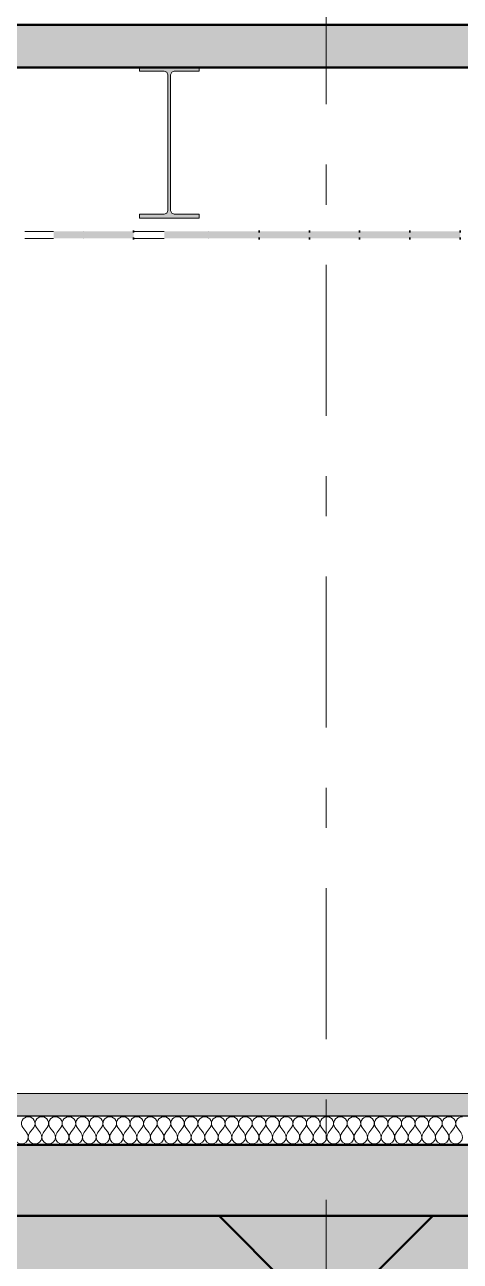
# Model space of a CAD drawing. Header units: millimetres. Extents: x -46169 to 228156, y -86316 to 18123.
# Drawn here: x 134206 to 135735, y -81700 to -77361 of the extents above; entities that cross this region are included whole.
import ezdxf
from ezdxf.enums import TextEntityAlignment as Align

# ---------------------------------------------------------------- set-up
doc = ezdxf.new("R2010")
doc.units = ezdxf.units.MM
doc.header["$MEASUREMENT"] = 0
for name, pattern in [('Dashed', [2822.222233, 1411.111116, -1411.111116]), ('Dense Dotted', [176.388884, 0, -176.388884]), ('Double Dashed', [1093.611073, 529.166651, -211.666656, 141.111112, -211.666656]), ('Wipeout_Contour', [1000, 0, -1000])]:
    doc.linetypes.add(name, pattern=pattern)
for name, color, linetype, lineweight, true_color in [('0_Pen_No__105', 7, 'Continuous', 15, 0xa6a6a6), ('A-230-M_FLOOR.IFC Import_Pen_No__109', 7, 'Continuous', 15, 0xa6a6a6), ('A-230-M_FLOOR.IFC Import_Pen_No__29', 7, 'Continuous', 50, 0x2a2a2a), ('New_A-15-MG_Structural_Grid_Phase_2_Pen_No__222', 7, 'Continuous', 13, 0x65af33), ('New_A-20-M_Ceiling_Pen_No__102', 7, 'Continuous', 15, 0xcccccc), ('New_A-20-M_Ceiling_Pen_No__29', 7, 'Continuous', 50, 0x2a2a2a), ('New_A-20-M_Ceiling_Pen_No__81', 7, 'Continuous', 20, 0x6a6a6a), ('New_A-20-M_Floor_Slab_Pen_No__107', 7, 'Continuous', 15, 0xa6a6a6), ('New_A-20-M_Floor_Slab_Pen_No__109', 7, 'Continuous', 15, 0xa6a6a6), ('New_A-20-M_Floor_Slab_Pen_No__162', 7, 'Continuous', 0, 0xe47200), ('S-160-M_FOUND.IFC Import_Pen_No__104', 7, 'Continuous', 15, 0xa6a6a6), ('S-160-M_FOUND.IFC Import_Pen_No__24', 7, 'Continuous', 50, 0x2a2a2a)]:
    doc.layers.add(name, color=color, linetype=linetype, lineweight=lineweight, true_color=true_color)
for name, color, linetype in [('A-230-M_FLOOR.IFC Import', 7, 'Continuous'), ('New_A-15-MG_Structural_Grid_Phase_2', 7, 'Continuous'), ('New_A-20-M_Ceiling', 7, 'Continuous'), ('New_A-20-M_Floor_Slab', 7, 'Continuous'), ('New_A-25-M_Wall_Int', 7, 'Continuous'), ('S-160-M_FOUND.IFC Import', 7, 'Continuous'), ('S-280-M_STRUCT_FRAME.IFC Import', 7, 'Continuous')]:
    doc.layers.add(name, color=color, linetype=linetype)
for name, color, linetype, lineweight in [('A-95-P_Drawing_Pen_No__1', 7, 'Continuous', 13), ('A-95-P_Drawing_Pen_No__84', 8, 'Continuous', 20), ('New_A-20-M_Floor_Slab_Pen_No__1', 7, 'Continuous', 13), ('S-160-M_FOUND.IFC Import_Pen_No__4', 7, 'Continuous', 20), ('S-280-M_STRUCT_FRAME.IFC Import_Pen_No__1', 7, 'Continuous', 13), ('S-280-M_STRUCT_FRAME.IFC Import_Pen_No__160', 5, 'Continuous', 200)]:
    doc.layers.add(name, color=color, linetype=linetype, lineweight=lineweight)
doc.styles.add('GENERATED_STYLE_1', font='')
doc.styles.get('GENERATED_STYLE_1').set_extended_font_data('Swis721 BT')
pattern_1 = [(0, (104446.8, -81110.96), (0, 779.423), [48.75, -401.25]), (0, (104671.8, -80721.25), (0, 779.423), [48.75, -401.25]), (60, (104446.8, -81110.96), (-675, 389.711), [48.75, -401.25]), (60, (104896.8, -81110.96), (-675, 389.711), [48.75, -401.25]), (120, (104495.5, -81110.96), (675, 389.711), [48.75, -401.25]), (120, (104945.5, -81110.96), (675, 389.711), [48.75, -401.25]), (0, (104446.78, -81035.96), (0, 150), [0, -150, 0, -225]), (45, (104521.78, -81035.96), (-106.066, 106.066), [0, -112.5, 0, -187.5])]

# ---------------------------------------------------------------- blocks, each defined once
blk = doc.blocks.new('Section Elem_13_1', base_point=(104446.8, -81111))
at = {"color": 254, "linetype": 'Wipeout_Contour', "lineweight": 0, "ltscale": 613261.561399}
blk.add_wipeout([(126599.8, -77361), (138228.8, -77361), (138228.8, -77086), (126599.8, -77086)], dxfattribs=at).dxf.layer = 'New_A-20-M_Floor_Slab'
blk = doc.blocks.new('Section Elem_18_1', base_point=(104446.8, -81111))
at = {"color": 254, "linetype": 'Wipeout_Contour', "lineweight": 0, "ltscale": 4515116.400911684}
blk.add_wipeout([(132506.8, -78086), (137358, -78086), (137863.8, -78086), (137863.8, -77511), (134818, -77511), (134818, -77524.2), (134731.1, -77524.2), (134722.2, -77527.9), (134718.4, -77536.9), (134718.4, -78013.4), (134722.2, -78022.3), (134731.1, -78026.1), (134818, -78026.1), (134818, -78039.3), (134609.2, -78039.3), (134609.2, -78026.1), (134696.1, -78026.1), (134705.1, -78022.3), (134708.8, -78013.4), (134708.8, -77844.3), (134708.8, -77844.3), (134708.8, -77644.3), (134708.8, -77644.3), (134708.8, -77536.9), (134705.1, -77527.9), (134696.1, -77524.2), (134609.2, -77524.2), (134609.2, -77511), (132506.8, -77511)], dxfattribs=at).dxf.layer = 'New_A-25-M_Wall_Int'
at = {"color": 254, "linetype": 'Wipeout_Contour', "lineweight": 0, "ltscale": 1419460.658263137}
blk.add_wipeout([(137358, -78111), (132506.8, -78111), (132506.8, -81111), (135948.5, -81111), (135948.5, -78653), (137758.5, -78653), (137758.5, -81111), (137863.8, -81111), (137863.8, -78111)], dxfattribs=at).dxf.layer = 'New_A-25-M_Wall_Int'
blk = doc.blocks.new('*X185', base_point=(104446.8, -81111))
at = {"layer": 'New_A-20-M_Floor_Slab_Pen_No__107', "linetype": 'Continuous'}
for p, q in [((134214.1, -81250), (134199.8, -81230.9)), ((134223.6, -81250), (134237.9, -81230.9)), ((134261.7, -81250), (134247.4, -81230.9)), ((134271.2, -81250), (134285.5, -81230.9)), ((134309.3, -81250), (134295, -81230.9)), ((134318.8, -81250), (134333.1, -81230.9)), ((134356.9, -81250), (134342.6, -81230.9)), ((134366.5, -81250), (134380.7, -81230.9)), ((134404.5, -81250), (134390.3, -81230.9)), ((134414.1, -81250), (134428.4, -81230.9)), ((134452.2, -81250), (134437.9, -81230.9)), ((134461.7, -81250), (134476, -81230.9)), ((134499.8, -81250), (134485.5, -81230.9)), ((134509.3, -81250), (134523.6, -81230.9)), ((134547.4, -81250), (134533.1, -81230.9)), ((134556.9, -81250), (134571.2, -81230.9)), ((134595, -81250), (134580.7, -81230.9)), ((134604.5, -81250), (134618.8, -81230.9)), ((134642.6, -81250), (134628.4, -81230.9)), ((134652.2, -81250), (134666.5, -81230.9)), ((134690.3, -81250), (134676, -81230.9)), ((134699.8, -81250), (134714.1, -81230.9)), ((134737.9, -81250), (134723.6, -81230.9)), ((134747.4, -81250), (134761.7, -81230.9)), ((134785.5, -81250), (134771.2, -81230.9)), ((134795, -81250), (134809.3, -81230.9)), ((134833.1, -81250), (134818.8, -81230.9)), ((134842.6, -81250), (134856.9, -81230.9)), ((134880.7, -81250), (134866.5, -81230.9)), ((134890.3, -81250), (134904.5, -81230.9)), ((134928.4, -81250), (134914.1, -81230.9)), ((134937.9, -81250), (134952.2, -81230.9)), ((134976, -81250), (134961.7, -81230.9)), ((134985.5, -81250), (134999.8, -81230.9)), ((135023.6, -81250), (135009.3, -81230.9)), ((135033.1, -81250), (135047.4, -81230.9)), ((135071.2, -81250), (135056.9, -81230.9)), ((135080.7, -81250), (135095, -81230.9)), ((135118.8, -81250), (135104.5, -81230.9)), ((135128.4, -81250), (135142.6, -81230.9)), ((135166.5, -81250), (135152.2, -81230.9)), ((135176, -81250), (135190.3, -81230.9)), ((135214.1, -81250), (135199.8, -81230.9)), ((135223.6, -81250), (135237.9, -81230.9)), ((135261.7, -81250), (135247.4, -81230.9)), ((135271.2, -81250), (135285.5, -81230.9)), ((135309.3, -81250), (135295, -81230.9)), ((135318.8, -81250), (135333.1, -81230.9)), ((135356.9, -81250), (135342.6, -81230.9)), ((135366.5, -81250), (135380.7, -81230.9)), ((135404.5, -81250), (135390.3, -81230.9)), ((135414.1, -81250), (135428.4, -81230.9)), ((135452.2, -81250), (135437.9, -81230.9)), ((135461.7, -81250), (135476, -81230.9)), ((135499.8, -81250), (135485.5, -81230.9)), ((135509.3, -81250), (135523.6, -81230.9)), ((135547.4, -81250), (135533.1, -81230.9)), ((135556.9, -81250), (135571.2, -81230.9)), ((135595, -81250), (135580.7, -81230.9)), ((135604.5, -81250), (135618.8, -81230.9)), ((135642.6, -81250), (135628.4, -81230.9)), ((135652.2, -81250), (135666.5, -81230.9)), ((135690.3, -81250), (135676, -81230.9)), ((135699.8, -81250), (135714.1, -81230.9)), ((135737.9, -81250), (135723.6, -81230.9))]:
    blk.add_line(p, q, dxfattribs=at)
for centre, start, end in [((134218.8, -81216.7), 90, 216.8699), ((134218.8, -81216.7), 323.1301, 90), ((134266.5, -81216.7), 90, 216.8699), ((134266.5, -81216.7), 323.1301, 90), ((134314.1, -81216.7), 90, 216.8699), ((134314.1, -81216.7), 323.1301, 90), ((134361.7, -81216.7), 90, 216.8699), ((134361.7, -81216.7), 323.1301, 90), ((134409.3, -81216.7), 90, 216.8699), ((134409.3, -81216.7), 323.1301, 90), ((134456.9, -81216.7), 90, 216.8699), ((134456.9, -81216.7), 323.1301, 90), ((134504.5, -81216.7), 90, 216.8699), ((134504.5, -81216.7), 323.1301, 90), ((134552.2, -81216.7), 90, 216.8699), ((134552.2, -81216.7), 323.1301, 90), ((134599.8, -81216.7), 90, 216.8699), ((134599.8, -81216.7), 323.1301, 90), ((134647.4, -81216.7), 90, 216.8699), ((134647.4, -81216.7), 323.1301, 90), ((134695, -81216.7), 90, 216.8699), ((134695, -81216.7), 323.1301, 90), ((134742.6, -81216.7), 90, 216.8699), ((134742.6, -81216.7), 323.1301, 90), ((134790.3, -81216.7), 90, 216.8699), ((134790.3, -81216.7), 323.1301, 90), ((134837.9, -81216.7), 90, 216.8699), ((134837.9, -81216.7), 323.1301, 90), ((134885.5, -81216.7), 90, 216.8699), ((134885.5, -81216.7), 323.1301, 90), ((134933.1, -81216.7), 90, 216.8699), ((134933.1, -81216.7), 323.1301, 90), ((134980.7, -81216.7), 90, 216.8699), ((134980.7, -81216.7), 323.1301, 90), ((135028.4, -81216.7), 90, 216.8699), ((135028.4, -81216.7), 323.1301, 90), ((135076, -81216.7), 90, 216.8699), ((135076, -81216.7), 323.1301, 90), ((135123.6, -81216.7), 90, 216.8699), ((135123.6, -81216.7), 323.1301, 90), ((135171.2, -81216.7), 90, 216.8699), ((135171.2, -81216.7), 323.1301, 90), ((135218.8, -81216.7), 90, 216.8699), ((135218.8, -81216.7), 323.1301, 90), ((135266.5, -81216.7), 90, 216.8699), ((135266.5, -81216.7), 323.1301, 90), ((135314.1, -81216.7), 90, 216.8699), ((135314.1, -81216.7), 323.1301, 90), ((135361.7, -81216.7), 90, 216.8699), ((135361.7, -81216.7), 323.1301, 90), ((135409.3, -81216.7), 90, 216.8699), ((135409.3, -81216.7), 323.1301, 90), ((135456.9, -81216.7), 90, 216.8699), ((135456.9, -81216.7), 323.1301, 90), ((135504.5, -81216.7), 90, 216.8699), ((135504.5, -81216.7), 323.1301, 90), ((135552.2, -81216.7), 90, 216.8699), ((135552.2, -81216.7), 323.1301, 90), ((135599.8, -81216.7), 90, 216.8699), ((135599.8, -81216.7), 323.1301, 90), ((135647.4, -81216.7), 90, 216.8699), ((135647.4, -81216.7), 323.1301, 90), ((135695, -81216.7), 90, 216.8699), ((135695, -81216.7), 323.1301, 90), ((135742.6, -81216.7), 90, 216.8699), ((134195, -81264.3), 143.1301, 36.8699), ((134242.6, -81264.3), 143.1301, 36.8699), ((134290.3, -81264.3), 143.1301, 36.8699), ((134337.9, -81264.3), 143.1301, 36.8699), ((134385.5, -81264.3), 143.1301, 36.8699), ((134433.1, -81264.3), 143.1301, 36.8699), ((134480.7, -81264.3), 143.1301, 36.8699), ((134528.4, -81264.3), 143.1301, 36.8699), ((134576, -81264.3), 143.1301, 36.8699), ((134623.6, -81264.3), 143.1301, 36.8699), ((134671.2, -81264.3), 143.1301, 36.8699), ((134718.8, -81264.3), 143.1301, 36.8699), ((134766.5, -81264.3), 143.1301, 36.8699), ((134814.1, -81264.3), 143.1301, 36.8699), ((134861.7, -81264.3), 143.1301, 36.8699), ((134909.3, -81264.3), 143.1301, 36.8699), ((134956.9, -81264.3), 143.1301, 36.8699), ((135004.5, -81264.3), 143.1301, 36.8699), ((135052.2, -81264.3), 143.1301, 36.8699), ((135099.8, -81264.3), 143.1301, 36.8699), ((135147.4, -81264.3), 143.1301, 36.8699), ((135195, -81264.3), 143.1301, 36.8699), ((135242.6, -81264.3), 143.1301, 36.8699), ((135290.3, -81264.3), 143.1301, 36.8699), ((135337.9, -81264.3), 143.1301, 36.8699), ((135385.5, -81264.3), 143.1301, 36.8699), ((135433.1, -81264.3), 143.1301, 36.8699), ((135480.7, -81264.3), 143.1301, 36.8699), ((135528.4, -81264.3), 143.1301, 36.8699), ((135576, -81264.3), 143.1301, 36.8699), ((135623.6, -81264.3), 143.1301, 36.8699), ((135671.2, -81264.3), 143.1301, 36.8699), ((135718.8, -81264.3), 143.1301, 36.8699)]:
    blk.add_arc(centre, 23.8, start, end, dxfattribs=at)
blk = doc.blocks.new('Section Elem_146_1', base_point=(104446.8, -81111))
at = {"color": 254, "linetype": 'Wipeout_Contour', "lineweight": 0, "ltscale": 621519.596762}
blk.add_wipeout([(138338.7, -81190), (138338.7, -81111), (126599.8, -81111), (126599.8, -81190)], dxfattribs=at).dxf.layer = 'New_A-20-M_Floor_Slab'
at = {"layer": 'New_A-20-M_Floor_Slab_Pen_No__109', "linetype": 'Continuous'}
h = blk.add_hatch(dxfattribs=at)
h.set_pattern_fill('Lightweight_Concrete_0001', color=256, style=0, pattern_type=2)
h.set_pattern_definition(pattern_1)
h.paths.add_polyline_path([(138338.7, -81190), (138338.7, -81111), (126599.8, -81111), (126599.8, -81190)])
at = {"layer": 'New_A-20-M_Floor_Slab_Pen_No__162', "linetype": 'Continuous'}
blk.add_hatch(color=256, dxfattribs=at).paths.add_polyline_path([(138338.7, -81190.5), (138338.7, -81190), (126599.8, -81190), (126599.8, -81190.5)])
at = {"layer": 'New_A-20-M_Floor_Slab_Pen_No__1', "linetype": 'Continuous', "flags": 128}
blk.add_lwpolyline([(177172.4, -81111), (160483.1, -81111), (138338.7, -81111), (126599.8, -81111), (105107.6, -81111)], dxfattribs=at)
at = {"color": 254, "linetype": 'Wipeout_Contour', "lineweight": 0, "ltscale": 621707.894213}
blk.add_wipeout([(126599.8, -81290.5), (138338.7, -81290.5), (138338.7, -81190.5), (126599.8, -81190.5)], dxfattribs=at).dxf.layer = 'New_A-20-M_Floor_Slab'
at = {"layer": 'New_A-20-M_Floor_Slab_Pen_No__1', "linetype": 'Continuous', "flags": 128}
for points in [[(181470.3, -81190), (160483.1, -81190), (138338.7, -81190), (126599.8, -81190), (105107.6, -81190)], [(181470.3, -81190.5), (160483.1, -81190.5), (138338.7, -81190.5), (126599.8, -81190.5), (105107.6, -81190.5)], [(181470.3, -81290.5), (160483.1, -81290.5), (138338.7, -81290.5), (126599.8, -81290.5), (105107.6, -81290.5)]]:
    blk.add_lwpolyline(points, dxfattribs=at)
at = {"layer": 'New_A-20-M_Floor_Slab'}
blk.add_blockref('*X185', (104446.8, -81111), dxfattribs=at)
blk = doc.blocks.new('Section Elem_271_1', base_point=(104446.8, -81111))
at = {"color": 254, "linetype": 'Wipeout_Contour', "lineweight": 0, "ltscale": 635689.513234}
blk.add_wipeout([(135388.4, -81791), (135138.4, -81791), (135138.4, -85041), (135388.4, -85041)], dxfattribs=at).dxf.layer = 'S-160-M_FOUND.IFC Import'
at = {"layer": 'S-160-M_FOUND.IFC Import_Pen_No__4', "linetype": 'Continuous'}
blk.add_line((135388.4, -85041), (135138.4, -85041), dxfattribs=at)
at = {"color": 254, "linetype": 'Wipeout_Contour', "lineweight": 0, "ltscale": 632271.484365}
blk.add_wipeout([(135132.3, -81784.9), (135138.4, -81791), (135388.4, -81791), (135394.4, -81784.9)], dxfattribs=at).dxf.layer = 'S-160-M_FOUND.IFC Import'
at = {"layer": 'S-160-M_FOUND.IFC Import_Pen_No__104', "linetype": 'Continuous', "lineweight": 0, "true_color": 0x535353}
blk.add_hatch(color=251, dxfattribs=at).paths.add_polyline_path([(135638.4, -81541), (134888.4, -81541), (135132.3, -81784.9), (135394.4, -81784.9)])
at = {"layer": 'S-160-M_FOUND.IFC Import_Pen_No__24', "linetype": 'Continuous'}
for p, q in [((134888.4, -81541), (135132.3, -81784.9)), ((135638.4, -81541), (135394.4, -81784.9)), ((135394.4, -81784.9), (135132.3, -81784.9))]:
    blk.add_line(p, q, dxfattribs=at)
at = {"layer": 'S-160-M_FOUND.IFC Import_Pen_No__4', "linetype": 'Continuous'}
for p, q in [((135138.4, -81791), (135388.4, -81791)), ((135138.4, -85041), (135138.4, -81791)), ((135388.4, -85041), (135388.4, -81791))]:
    blk.add_line(p, q, dxfattribs=at)
blk = doc.blocks.new('Section Elem_361_1', base_point=(104446.8, -81111))
at = {"layer": 'S-280-M_STRUCT_FRAME.IFC Import_Pen_No__160', "linetype": 'Continuous', "lineweight": 0, "true_color": 0x00007f}
blk.add_hatch(color=176, dxfattribs=at).paths.add_polyline_path([(134609.2, -78039.3), (134818, -78039.3), (134818, -78026.1), (134731.1, -78026.1), (134722.2, -78022.3), (134718.4, -78013.4), (134718.4, -77536.9), (134722.2, -77527.9), (134731.1, -77524.2), (134818, -77524.2), (134818, -77511), (134609.2, -77511), (134609.2, -77524.2), (134696.1, -77524.2), (134705.1, -77527.9), (134708.8, -77536.9), (134708.8, -78013.4), (134705.1, -78022.3), (134696.1, -78026.1), (134609.2, -78026.1)])
at = {"layer": 'S-280-M_STRUCT_FRAME.IFC Import_Pen_No__1', "linetype": 'Continuous'}
for p, q in [((134609.2, -77511), (134609.2, -77524.2)), ((134818, -77511), (134818, -77524.2)), ((134609.2, -78026.1), (134609.2, -78039.3)), ((134818, -78039.3), (134609.2, -78039.3)), ((134818, -78026.1), (134818, -78039.3))]:
    blk.add_line(p, q, dxfattribs=at)
at = {"layer": 'S-280-M_STRUCT_FRAME.IFC Import_Pen_No__1', "linetype": 'Continuous', "flags": 128}
for points in [[(134705.1, -77527.9), (134696.1, -77524.2), (134609.2, -77524.2)], [(134705.1, -77527.9), (134708.8, -77536.9), (134708.8, -78013.4), (134705.1, -78022.3)], [(134722.2, -77527.9), (134718.4, -77536.9), (134718.4, -78013.4), (134722.2, -78022.3)], [(134818, -77524.2), (134731.1, -77524.2), (134722.2, -77527.9)], [(134705.1, -78022.3), (134696.1, -78026.1), (134609.2, -78026.1)], [(134722.2, -78022.3), (134731.1, -78026.1), (134818, -78026.1)]]:
    blk.add_lwpolyline(points, dxfattribs=at)
blk = doc.blocks.new('Section Elem_368_1', base_point=(104446.8, -81111))
at = {"color": 254, "linetype": 'Wipeout_Contour', "lineweight": 0, "ltscale": 622075.615081}
blk.add_wipeout([(126599.8, -81541), (138338.7, -81541), (138338.7, -81291), (126599.8, -81291)], dxfattribs=at).dxf.layer = 'A-230-M_FLOOR.IFC Import'
at = {"layer": 'A-230-M_FLOOR.IFC Import_Pen_No__109', "linetype": 'Continuous'}
h = blk.add_hatch(dxfattribs=at)
h.set_pattern_fill('Lightweight_Concrete_0001', color=256, style=0, pattern_type=2)
h.set_pattern_definition(pattern_1)
h.paths.add_polyline_path([(126599.8, -81541), (138338.7, -81541), (138338.7, -81291), (126599.8, -81291)])
at = {"layer": 'A-230-M_FLOOR.IFC Import_Pen_No__29', "linetype": 'Continuous'}
for p, q in [((134888.4, -81541), (131738.4, -81541)), ((135638.4, -81541), (134888.4, -81541)), ((138338.7, -81541), (135638.4, -81541))]:
    blk.add_line(p, q, dxfattribs=at)
at = {"layer": 'A-230-M_FLOOR.IFC Import_Pen_No__29', "linetype": 'Continuous', "flags": 128}
blk.add_lwpolyline([(181397.8, -81291), (160483.1, -81291), (138338.7, -81291), (126599.8, -81291), (105107.6, -81291)], dxfattribs=at)
blk = doc.blocks.new('Section Elem_370_1', base_point=(104446.8, -81111))
at = {"color": 254, "linetype": 'Wipeout_Contour', "lineweight": 0, "ltscale": 1246842.80835168}
blk.add_wipeout([(126599.8, -77511), (138228.8, -77511), (138228.8, -77361), (138063.7, -77361), (138063.7, -77503.3), (138048.7, -77503.3), (138048.7, -77361), (126599.8, -77361)], dxfattribs=at).dxf.layer = 'A-230-M_FLOOR.IFC Import'
at = {"layer": 'A-230-M_FLOOR.IFC Import_Pen_No__109', "linetype": 'Continuous'}
h = blk.add_hatch(dxfattribs=at)
h.set_pattern_fill('Lightweight_Concrete_0001', color=256, style=0, pattern_type=2)
h.set_pattern_definition(pattern_1)
h.paths.add_polyline_path([(126599.8, -77511), (138228.8, -77511), (138228.8, -77361), (138063.7, -77361), (138063.7, -77503.3), (138048.7, -77503.3), (138048.7, -77361), (126599.8, -77361)])
at = {"layer": 'A-230-M_FLOOR.IFC Import_Pen_No__29', "linetype": 'Continuous'}
for p, q in [((134609.2, -77511), (131468, -77511)), ((134818, -77511), (134609.2, -77511)), ((137987.4, -77511), (134818, -77511))]:
    blk.add_line(p, q, dxfattribs=at)
at = {"layer": 'A-230-M_FLOOR.IFC Import_Pen_No__29', "linetype": 'Continuous', "flags": 128}
blk.add_lwpolyline([(138048.7, -77361), (126599.8, -77361), (109659.6, -77361)], dxfattribs=at)
blk = doc.blocks.new('Section Elem_380_1', base_point=(104446.8, -81111))
at = {"color": 254, "linetype": 'Wipeout_Contour', "lineweight": 0, "ltscale": 736292.536529}
blk.add_wipeout([(126599.8, -81290.5), (105107.6, -81290.5), (105107.6, -81291), (137863.8, -81291), (137863.8, -81290.5)], dxfattribs=at).dxf.layer = 'A-230-M_FLOOR.IFC Import'
blk = doc.blocks.new('Section Elem_538_1', base_point=(104446.8, -81111))
at = {"layer": 'New_A-20-M_Ceiling_Pen_No__29', "linetype": 'Dense Dotted'}
blk.add_line((135734.6, -78086), (135734.6, -78111), dxfattribs=at)
at = {"color": 254, "linetype": 'Wipeout_Contour', "lineweight": 0, "ltscale": 621280.6392}
blk.add_wipeout([(134206.4, -78111), (134307.9, -78111), (134307.9, -78086), (134206.4, -78086)], dxfattribs=at).dxf.layer = 'New_A-20-M_Ceiling'
at = {"color": 254, "linetype": 'Wipeout_Contour', "lineweight": 0, "ltscale": 622612.418653}
blk.add_wipeout([(134588.5, -78111), (134695.9, -78111), (134695.9, -78086), (134588.5, -78086)], dxfattribs=at).dxf.layer = 'New_A-20-M_Ceiling'
at = {"layer": 'New_A-20-M_Ceiling_Pen_No__81', "linetype": 'Continuous', "lineweight": 0, "true_color": 0x353535}
for points in [[(134588.5, -78086), (134307.9, -78086), (134307.9, -78111), (134588.5, -78111)], [(134695.9, -78086), (134695.9, -78111), (135734.6, -78111), (135734.6, -78086)]]:
    blk.add_hatch(color=250, dxfattribs=at).paths.add_polyline_path(points)
at = {"layer": 'New_A-20-M_Ceiling_Pen_No__102', "linetype": 'Continuous'}
for p, q in [((134206.4, -78086), (134307.9, -78086)), ((134588.5, -78086), (134695.9, -78086)), ((134206.4, -78111), (134307.9, -78111)), ((134588.5, -78111), (134695.9, -78111))]:
    blk.add_line(p, q, dxfattribs=at)
at = {"layer": 'New_A-20-M_Ceiling_Pen_No__29', "linetype": 'Dense Dotted'}
for p, q in [((134307.9, -78086), (134307.9, -78111)), ((134588.5, -78086), (134307.9, -78086)), ((134588.5, -78086), (134588.5, -78111)), ((134695.9, -78086), (134695.9, -78111)), ((135734.6, -78086), (134695.9, -78086)), ((134588.5, -78111), (134307.9, -78111)), ((135734.6, -78111), (134695.9, -78111))]:
    blk.add_line(p, q, dxfattribs=at)
blk = doc.blocks.new('Standard grid marker[5]_1', base_point=(135263.8, -59706.3))
at = {"layer": 'New_A-15-MG_Structural_Grid_Phase_2_Pen_No__222', "linetype": 'Double Dashed'}
blk.add_line((135263.8, -60706.3), (135263.8, -84111), dxfattribs=at)
at = {"layer": 'New_A-15-MG_Structural_Grid_Phase_2_Pen_No__222', "style": 'GENERATED_STYLE_1'}
for tag, p in [('AC_MarkerText_1_0', (135263.8, -59167.6)), ('AC_MarkerText_1_1', (135263.8, -85572.3))]:
    blk.add_attdef(tag, text='', height=350, rotation=360, dxfattribs=at).set_placement(p, align=Align.MIDDLE_CENTER)
blk = doc.blocks.new('A03 Atrium Longitudinal Section_STORY_MARKER', base_point=(104446.8, -81111))
at = {"layer": '0_Pen_No__105', "linetype": 'Dashed', "ltscale": 0.2}
blk.add_line((105107.6, -81111), (184115, -81111), dxfattribs=at)

msp = doc.modelspace()

# ---------------------------------------------------------------- block references
at = {"layer": 'New_A-20-M_Floor_Slab'}
msp.add_blockref('Section Elem_13_1', (104446.8, -81111), dxfattribs=at)
at = {"layer": 'New_A-25-M_Wall_Int'}
msp.add_blockref('Section Elem_18_1', (104446.8, -81111), dxfattribs=at)
at = {"layer": 'S-160-M_FOUND.IFC Import'}
msp.add_blockref('Section Elem_271_1', (104446.8, -81111), dxfattribs=at)

# ---------------------------------------------------------------- next in the draw order: block references
at = {"layer": 'New_A-20-M_Ceiling'}
msp.add_blockref('Section Elem_538_1', (104446.8, -81111), dxfattribs=at)
at = {"layer": 'New_A-20-M_Floor_Slab'}
msp.add_blockref('Section Elem_146_1', (104446.8, -81111), dxfattribs=at)
at = {"layer": 'S-280-M_STRUCT_FRAME.IFC Import'}
msp.add_blockref('Section Elem_361_1', (104446.8, -81111), dxfattribs=at)

# ---------------------------------------------------------------- next in the draw order: block references
at = {"layer": 'A-230-M_FLOOR.IFC Import'}
for name in ['Section Elem_370_1', 'Section Elem_368_1']:
    msp.add_blockref(name, (104446.8, -81111), dxfattribs=at)

# ---------------------------------------------------------------- next in the draw order: block references
msp.add_blockref('Section Elem_380_1', (104446.8, -81111), dxfattribs=at)

# ---------------------------------------------------------------- next in the draw order: hatches: boundary and pattern name
at = {"layer": 'A-95-P_Drawing_Pen_No__84', "linetype": 'Continuous'}
msp.add_hatch(color=256, dxfattribs=at).paths.add_polyline_path([(102971.5, -81111.1), (105107.6, -81110.9), (105107.6, -81541), (181028.1, -81541), (181028.1, -82041), (181759.5, -82041), (181759.5, -81111), (183691.7, -81111), (183691.7, -86316.2), (102971.5, -86316.2)])

# ---------------------------------------------------------------- next in the draw order: linework, layer by layer
at = {"layer": 'A-95-P_Drawing_Pen_No__1', "linetype": 'Continuous', "flags": 128}
msp.add_lwpolyline([(102971.5, -81111.1), (105107.6, -81110.9), (105107.6, -81541), (181028.1, -81541), (181028.1, -82041), (181759.5, -82041), (181759.5, -81111), (183691.7, -81111), (183691.7, -86316.2), (102971.5, -86316.2)], close=True, dxfattribs=at)

# ---------------------------------------------------------------- next in the draw order: block references
at = {"layer": 'New_A-15-MG_Structural_Grid_Phase_2', "color": 8, "linetype": 'Continuous', "lineweight": 15}
msp.add_blockref('Standard grid marker[5]_1', (135263.8, -59706.3), dxfattribs=at)

# ---------------------------------------------------------------- next in the draw order: block references
at = {"linetype": 'Continuous', "lineweight": 0}
msp.add_blockref('A03 Atrium Longitudinal Section_STORY_MARKER', (104446.8, -81111), dxfattribs=at)

doc.saveas('drawing.dxf')
